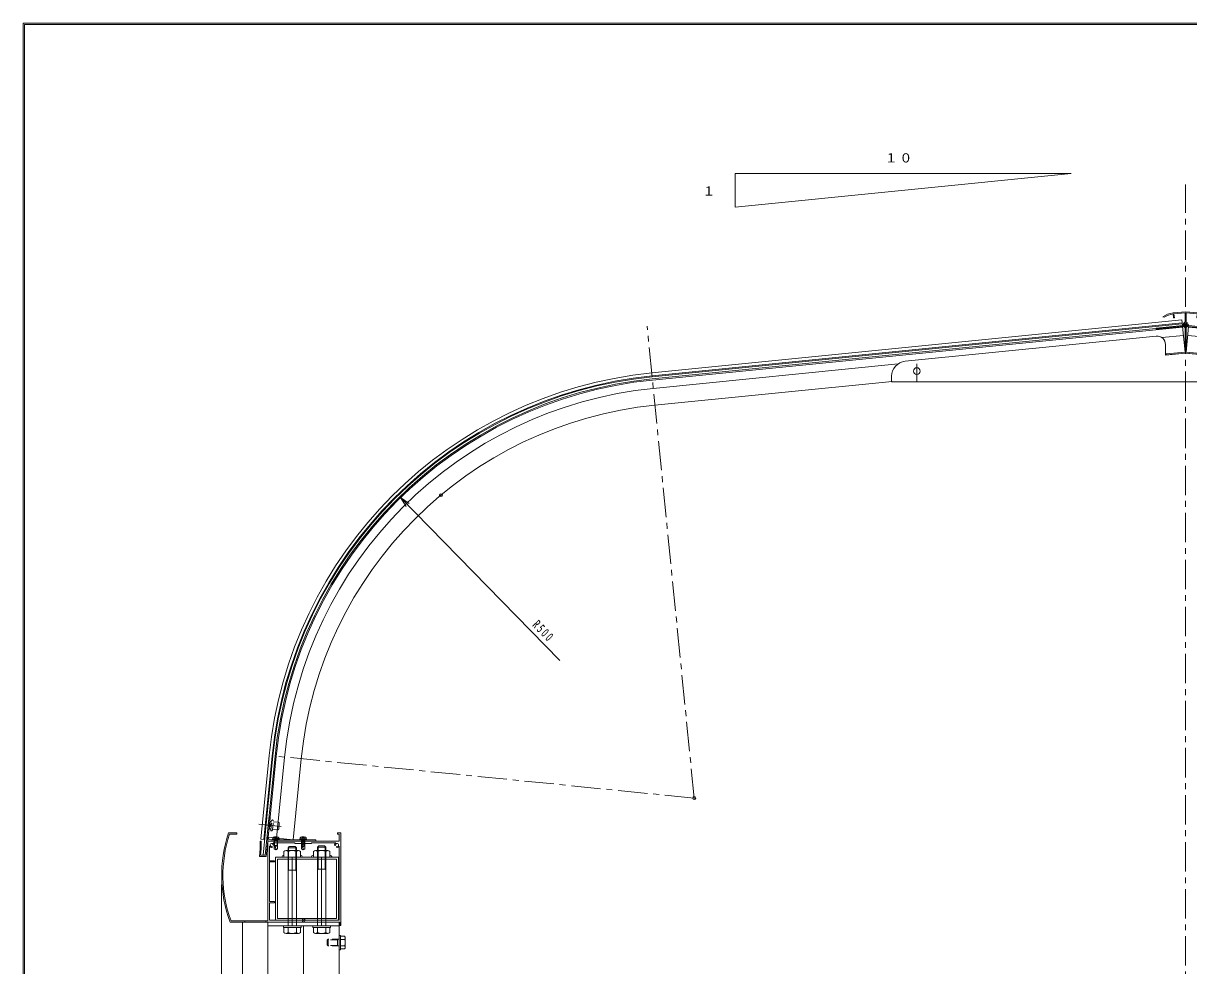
# Model space of a CAD drawing. Units: millimetres, scale not verified. Extents: x -1400 to 1400, y -950 to 950.
# Drawn here: x -1400 to -13, y -172 to 950 of the extents above; entities that cross this region are included whole.
import ezdxf
from ezdxf.enums import TextEntityAlignment as Align

# ---------------------------------------------------------------- set-up
doc = ezdxf.new("R2010")
doc.units = ezdxf.units.MM
doc.header["$LTSCALE"] = 7
doc.header["$PDMODE"] = 32
doc.header["$PDSIZE"] = 3.5
doc.linetypes.add('CHAIN1', pattern=[8, 5, -1, 1, -1])
doc.linetypes.add('DASHED1', pattern=[1.8, 1.2, -0.6])
doc.layers.add('0-0_0', color=3, linetype='Continuous', lineweight=18)
doc.layers.add('0-1_1', color=3, linetype='Continuous', lineweight=18)
doc.styles.add('ＭＳ ゴシック', font='')
doc.styles.get('ＭＳ ゴシック').set_extended_font_data('MS Gothic')

# ---------------------------------------------------------------- blocks, each defined once
blk = doc.blocks.new('CADWIN-G0')
at = {"layer": '0-0_0'}
for p, q in [((-42.192, 600.148), (-43.726, 600.538)), ((-16.52, 606.735), (-31.446, 605.242)), ((-31.327, 604.048), (-30.849, 599.272)), ((-29.854, 599.372), (-30.849, 599.272)), ((-17.12, 605.469), (-30.332, 604.148)), ((-29.854, 599.372), (-30.332, 604.148)), ((-17.12, 605.469), (-17.12, 594.557)), ((-16.52, 606.735), (-1.595, 605.242)), ((-15.92, 605.469), (-2.709, 604.148)), ((-15.92, 605.469), (-15.92, 594.557)), ((-3.187, 599.372), (-2.709, 604.148)), ((-3.187, 599.372), (-2.192, 599.272)), ((-1.714, 604.048), (-2.192, 599.272)), ((9.152, 600.148), (10.685, 600.538)), ((-19.945, 590.312), (-51.743, 587.133)), ((-51.743, 587.133), (-51.624, 585.939)), ((-18.989, 589.202), (-51.624, 585.939)), ((-17.12, 587.912), (-17.12, 558.636)), ((-15.92, 587.912), (-15.92, 558.636)), ((-14.782, 590.769), (-13.068, 590.31)), ((-14.052, 589.202), (18.583, 585.939)), ((-13.068, 590.31), (18.702, 587.133)), ((18.702, 587.133), (18.583, 585.939)), ((-17.12, 558.636), (-39.526, 556.396)), ((-39.406, 555.202), (-39.526, 556.396)), ((-16.52, 557.49), (-39.406, 555.202)), ((-16.52, 557.49), (6.365, 555.202)), ((-15.92, 558.636), (6.485, 556.396)), ((6.365, 555.202), (6.485, 556.396))]:
    blk.add_line(p, q, dxfattribs=at)
for centre, radius, start, end in [((-28.959, 580.366), 25, 95.71, 126.20713), ((-28.959, 580.366), 23.8, 95.71, 123.78248), ((-4.082, 580.366), 23.8, 56.21751, 84.29), ((-4.082, 580.366), 25, 53.79286, 84.29), ((-19.995, 590.81), 0.5, 275.70999, 6.9691), ((-16.52, 591.235), 3, 108.3177, 186.96909), ((-18.939, 588.705), 0.5, 46.29271, 95.71), ((-16.52, 591.235), 3, 226.2927, 251.68229), ((-16.52, 591.235), 1.8, 59.47751, 344.99999), ((-17.62, 594.557), 0.5, 288.31769, 0), ((-17.62, 587.912), 0.5, 0, 71.6823), ((-15.42, 594.557), 0.5, 180, 251.68229), ((-15.42, 587.912), 0.5, 108.3177, 180), ((-15.301, 593.302), 0.6, 239.47751, 59.47751), ((-16.52, 591.235), 3, 59.47751, 71.6823), ((-16.52, 591.235), 3, 288.31769, 313.70729), ((-14.102, 588.705), 0.5, 84.29, 133.70729)]:
    blk.add_arc(centre, radius, start, end, dxfattribs=at)
blk = doc.blocks.new('CADWIN-G1')
at = {"layer": '0-0_0', "color": 6}
for p, q in [((-1103.43, -20.742), (-1095.43, -20.742)), ((-1103.43, -20.742), (-1103.43, -21.742)), ((-1103.43, -21.742), (-1095.43, -21.742)), ((-1095.43, -20.742), (-1095.43, -21.742))]:
    blk.add_line(p, q, dxfattribs=at)
at = {"layer": '0-0_0', "color": 7}
for p, q in [((-1102.93, -20.742), (-1102.862, -19.444)), ((-1095.93, -20.742), (-1102.93, -20.742)), ((-1101.391, -18.561), (-1101.447, -18.371)), ((-1101.43, -20.742), (-1101.43, -32.587)), ((-1101.18, -20.742), (-1101.18, -28.742)), ((-1098.958, -18.484), (-1099.101, -18.757)), ((-1097.68, -20.742), (-1097.68, -28.742)), ((-1097.469, -18.561), (-1097.414, -18.371)), ((-1097.43, -20.742), (-1097.43, -32.467)), ((-1095.93, -20.742), (-1095.998, -19.444)), ((-1101.43, -28.742), (-1097.43, -28.742)), ((-1099.43, -33.742), (-1101.43, -32.587)), ((-1099.43, -33.742), (-1097.43, -32.467))]:
    blk.add_line(p, q, dxfattribs=at)
blk.add_lwpolyline([(-1099.902, -18.484), (-1099.759, -18.757), (-1099.101, -18.757)], dxfattribs=at)
for centre, radius, start, end in [((-1101.9, -19.494), 0.963, 108.84897, 177), ((-1099.43, -27.142), 9, 72, 108), ((-1100.496, -21.457), 3.031, 78.69838, 107.18114), ((-1098.364, -21.457), 3.031, 72.81886, 101.30162), ((-1096.96, -19.494), 0.963, 3, 71.15103), ((-1105.846, -33.408), 6.424, 357.02158, 46.58124), ((-1096.874, -31.85), 3.158, 100.14859, 163.6969)]:
    blk.add_arc(centre, radius, start, end, dxfattribs=at)
at = {"layer": '0-0_0', "color": 1}
blk.add_point((-1099.43, -20.742), dxfattribs=at)
at = {"layer": '0-0_0', "color": 7}
blk.add_point((-1099.43, -21.742), dxfattribs=at)
blk = doc.blocks.new('CADWIN-G2')
at = {"layer": '0-0_0', "color": 5, "linetype": 'DASHED1'}
for p, q in [((-1107.503, -9.406), (-1106.508, 0.544)), ((-1106.508, 0.544), (-1106.061, -0.003)), ((-1105.563, -10.103), (-1104.468, 0.843)), ((-1103.573, -10.302), (-1102.478, 0.644)), ((-1107.503, -9.406), (-1106.956, -8.958)), ((-1106.956, -8.958), (-1106.061, -0.003)), ((-1106.956, -8.958), (-1105.464, -9.108)), ((-1106.061, -0.003), (-1104.568, -0.152)), ((-1103.473, -9.306), (-1097.503, -9.903)), ((-1102.578, -0.351), (-1096.608, -0.948)), ((-1095.861, -8.56), (-1095.264, -2.59))]:
    blk.add_line(p, q, dxfattribs=at)
for centre, radius, start, end in [((-1103.474, 0.743), 1, 354.28999, 174.29), ((-1104.568, -10.202), 1, 174.29, 354.28999), ((-1097.354, -8.411), 1.5, 264.28999, 354.28999), ((-1096.757, -2.441), 1.5, 354.28999, 84.29)]:
    blk.add_arc(centre, radius, start, end, dxfattribs=at)
at = {"layer": '0-0_0', "color": 5}
blk.add_point((-1107.006, -4.431), dxfattribs=at)
blk = doc.blocks.new('CADWIN-G3')
at = {"layer": '0-0_0'}
for p, q in [((-1084.901, -31.301), (-1083.401, -29.801)), ((-1084.901, -124.186), (-1084.901, -31.301)), ((-1084.901, -31.301), (-1074.901, -31.301)), ((-1083.401, -29.801), (-1076.401, -29.801)), ((-1074.901, -31.301), (-1076.401, -29.801)), ((-1074.901, -124.186), (-1074.901, -31.301)), ((-1084.901, -57.801), (-1074.901, -57.801)), ((-1089.701, -126.186), (-1089.701, -132.291)), ((-1087.247, -133.186), (-1072.555, -133.186)), ((-1084.794, -126.186), (-1084.794, -132.291)), ((-1075.009, -126.186), (-1075.009, -132.291)), ((-1070.101, -126.186), (-1070.101, -132.291))]:
    blk.add_line(p, q, dxfattribs=at)
at = {"layer": '0-0_0', "color": 5}
for points in [[(-1084.901, -59.1), (-1084.151, -57.801), (-1084.151, -30.551)], [(-1074.901, -59.1), (-1075.651, -57.801), (-1075.651, -30.551)]]:
    blk.add_lwpolyline(points, dxfattribs=at)
at = {"layer": '0-0_0'}
blk.add_lwpolyline([(-1069.401, -126.186), (-1069.401, -124.186), (-1090.401, -124.186), (-1090.401, -126.186)], close=True, dxfattribs=at)
for centre, radius, start, end in [((-1087.247, -129.375), 3.811, 229.92557, 310.07441), ((-1079.901, -119.365), 13.822, 249.26918, 290.73081), ((-1072.555, -129.375), 3.811, 229.92557, 310.07441)]:
    blk.add_arc(centre, radius, start, end, dxfattribs=at)
blk = doc.blocks.new('CADWIN-G4')
at = {"layer": '0-0_0'}
for p, q in [((-1049.901, -30.494), (-1048.401, -28.994)), ((-1049.901, -124.186), (-1049.901, -30.494)), ((-1049.901, -30.494), (-1039.901, -30.494)), ((-1048.401, -28.994), (-1041.401, -28.994)), ((-1039.901, -30.494), (-1041.401, -28.994)), ((-1039.901, -124.186), (-1039.901, -30.494)), ((-1049.901, -56.994), (-1039.901, -56.994)), ((-1054.701, -126.186), (-1054.701, -132.291)), ((-1052.247, -133.186), (-1037.555, -133.186)), ((-1049.794, -126.186), (-1049.794, -132.291)), ((-1040.009, -126.186), (-1040.009, -132.291)), ((-1035.101, -126.186), (-1035.101, -132.291))]:
    blk.add_line(p, q, dxfattribs=at)
at = {"layer": '0-0_0', "color": 5}
for points in [[(-1049.901, -58.293), (-1049.151, -56.994), (-1049.151, -29.744)], [(-1039.901, -58.293), (-1040.651, -56.994), (-1040.651, -29.744)]]:
    blk.add_lwpolyline(points, dxfattribs=at)
at = {"layer": '0-0_0'}
blk.add_lwpolyline([(-1034.401, -126.186), (-1034.401, -124.186), (-1055.401, -124.186), (-1055.401, -126.186)], close=True, dxfattribs=at)
for centre, radius, start, end in [((-1052.247, -129.375), 3.811, 229.92557, 310.07441), ((-1044.901, -119.365), 13.822, 249.26918, 290.73081), ((-1037.555, -129.375), 3.811, 229.92557, 310.07441)]:
    blk.add_arc(centre, radius, start, end, dxfattribs=at)
blk = doc.blocks.new('CADWIN-G5')
at = {"layer": '0-0_0'}
for p, q in [((-1089.701, -42.686), (-1089.701, -35.581)), ((-1087.247, -34.686), (-1072.555, -34.686)), ((-1084.794, -42.686), (-1084.794, -35.581)), ((-1075.009, -42.686), (-1075.009, -35.581)), ((-1070.101, -42.686), (-1070.101, -35.581)), ((-1089.701, -42.686), (-1070.101, -42.686))]:
    blk.add_line(p, q, dxfattribs=at)
for centre, radius, start, end in [((-1087.247, -38.498), 3.811, 49.92558, 130.07442), ((-1079.901, -48.508), 13.822, 69.26919, 110.73081), ((-1072.555, -38.498), 3.811, 49.92558, 130.07442)]:
    blk.add_arc(centre, radius, start, end, dxfattribs=at)
blk = doc.blocks.new('CADWIN-G6')
at = {"layer": '0-0_0'}
for p, q in [((-1054.701, -42.686), (-1054.701, -35.581)), ((-1052.247, -34.686), (-1037.555, -34.686)), ((-1049.794, -42.686), (-1049.794, -35.581)), ((-1040.009, -42.686), (-1040.009, -35.581)), ((-1035.101, -42.686), (-1035.101, -35.581)), ((-1054.701, -42.686), (-1035.101, -42.686))]:
    blk.add_line(p, q, dxfattribs=at)
for centre, radius, start, end in [((-1052.247, -38.498), 3.811, 49.92558, 130.07442), ((-1044.901, -48.508), 13.822, 69.26919, 110.73081), ((-1037.555, -38.498), 3.811, 49.92558, 130.07442)]:
    blk.add_arc(centre, radius, start, end, dxfattribs=at)
blk = doc.blocks.new('CADWIN-G7')
at = {"layer": '0-0_0', "color": 6}
for p, q in [((-1070.901, -20.886), (-1062.901, -20.886)), ((-1070.901, -20.886), (-1070.901, -21.886)), ((-1070.901, -21.886), (-1062.901, -21.886)), ((-1062.901, -20.886), (-1062.901, -21.886))]:
    blk.add_line(p, q, dxfattribs=at)
at = {"layer": '0-0_0', "color": 7}
for p, q in [((-1070.401, -20.886), (-1070.333, -19.588)), ((-1063.401, -20.886), (-1070.401, -20.886)), ((-1068.862, -18.705), (-1068.918, -18.515)), ((-1068.901, -20.886), (-1068.901, -32.732)), ((-1068.651, -20.886), (-1068.651, -28.886)), ((-1066.429, -18.628), (-1066.572, -18.901)), ((-1065.151, -20.886), (-1065.151, -28.886)), ((-1064.94, -18.705), (-1064.885, -18.515)), ((-1064.901, -20.886), (-1064.901, -32.611)), ((-1063.401, -20.886), (-1063.469, -19.588)), ((-1068.901, -28.886), (-1064.901, -28.886)), ((-1066.901, -33.886), (-1068.901, -32.732)), ((-1066.901, -33.886), (-1064.901, -32.611))]:
    blk.add_line(p, q, dxfattribs=at)
blk.add_lwpolyline([(-1067.373, -18.628), (-1067.23, -18.901), (-1066.572, -18.901)], dxfattribs=at)
for centre, radius, start, end in [((-1069.371, -19.638), 0.963, 108.84897, 177), ((-1066.901, -27.286), 9, 72, 108), ((-1067.967, -21.601), 3.031, 78.69838, 107.18114), ((-1065.835, -21.601), 3.031, 72.81886, 101.30162), ((-1064.431, -19.638), 0.963, 3, 71.15103), ((-1073.317, -33.552), 6.424, 357.02158, 46.58124), ((-1064.345, -31.995), 3.158, 100.14859, 163.6969)]:
    blk.add_arc(centre, radius, start, end, dxfattribs=at)
at = {"layer": '0-0_0', "color": 1}
blk.add_point((-1066.901, -20.886), dxfattribs=at)
at = {"layer": '0-0_0', "color": 7}
blk.add_point((-1066.901, -21.886), dxfattribs=at)

msp = doc.modelspace()

# ---------------------------------------------------------------- linework, layer by layer
at = {"layer": '0-0_0'}
for p, q in [((-552.835, 771.234), (-152.835, 771.234)), ((-20.951, 596.945), (-651.994, 533.848)), ((-20.951, 596.945), (-20.284, 590.278)), ((-20.596, 593.393), (-651.639, 530.296)), ((-20.496, 592.399), (-651.54, 529.301)), ((-20.248, 589.911), (-651.291, 526.813)), ((-20.105, 588.487), (-651.149, 525.39)), ((-17.12, 558.636), (-20.165, 589.084)), ((-15.92, 558.636), (-12.876, 589.084)), ((-12.936, 588.487), (618.108, 525.39)), ((-51.455, 577.594), (-350.251, 547.717)), ((-19.11, 578.537), (-44.904, 575.958)), ((-13.931, 578.537), (11.863, 575.958)), ((-40.46, 555.097), (-40.46, 567.643)), ((-16.52, 557.49), (-40.46, 555.097)), ((-16.52, 557.49), (7.419, 555.097)), ((-358.748, 544.577), (-650.154, 515.439)), ((-336.46, 523.097), (-336.46, 544.488)), ((-366.46, 523.097), (-366.46, 529.807)), ((-365.856, 523.766), (-648.164, 495.539)), ((-366.46, 523.097), (333.54, 523.097)), ((-1107.379, 78.463), (-1117.328, -21.041)), ((-1114.627, -39.951), (-1102.832, 78.008)), ((-1113.777, -21.396), (-1103.827, 78.108)), ((-1112.139, -40.199), (-1100.345, 77.76)), ((-1098.921, 77.617), (-1108.541, -18.588)), ((-1088.971, 76.622), (-1098.622, -19.896)), ((-1069.07, 74.632), (-1078.721, -21.886)), ((-1106.211, 3.831), (-1108.483, -18.898)), ((-1108.4, -3.99), (-1107.604, 3.97)), ((-1145.669, -13.686), (-1155.669, -13.686)), ((-1145.669, -13.686), (-1145.669, -15.186)), ((-1112.02, -40.199), (-1108.459, -4.587)), ((-1021.901, -13.686), (-1025.901, -13.686)), ((-1145.669, -15.186), (-1154.586, -15.186)), ((-1118.118, -24.024), (-1118.118, -32.337)), ((-1117.209, -21.041), (-1112.662, -21.495)), ((-1116.868, -32.399), (-1116.868, -24.024)), ((-1108.932, -23.386), (-1110.753, -41.599)), ((-1054.94, -23.386), (-1108.901, -23.386)), ((-1054.821, -23.386), (-1108.782, -23.386)), ((-1078.602, -21.886), (-1108.453, -18.902)), ((-1051.901, -21.886), (-1105.436, -21.886)), ((-1076.901, -26.386), (-1076.901, -25.386)), ((-1056.901, -26.386), (-1076.901, -26.386)), ((-1066.901, -25.886), (-1066.901, -21.886)), ((-1056.901, -26.386), (-1056.901, -25.386)), ((-1051.901, -23.386), (-1051.901, -21.886)), ((-1023.901, -15.186), (-1025.901, -15.186)), ((-1118.118, -32.337), (-1119.044, -41.599)), ((-1110.753, -41.599), (-1119.044, -41.599)), ((-1116.868, -32.399), (-1117.648, -40.199)), ((-1117.648, -40.199), (-1112.02, -40.199)), ((-1112.02, -40.199), (-1114.508, -39.951)), ((-1106.901, -46.686), (-1100.901, -46.686)), ((-1106.901, -48.186), (-1100.901, -48.186)), ((-1100.901, -48.186), (-1100.901, -46.686)), ((-1079.901, -42.686), (-1079.901, -124.186)), ((-1044.901, -42.686), (-1044.901, -124.186)), ((-1106.901, -95.186), (-1100.901, -95.186)), ((-1106.901, -96.686), (-1100.901, -96.686)), ((-1100.901, -95.186), (-1100.901, -96.686)), ((-1152.782, -118.386), (-1108.901, -118.386)), ((-1071.901, -119.686), (-1143.901, -119.686)), ((-1071.901, -119.686), (-1143.901, -119.686)), ((-1139.02, -563.529), (-1139.02, -119.686)), ((-1136.401, -119.686), (-1136.401, -118.386)), ((-1111.401, -118.386), (-1111.401, -119.686)), ((-1109.02, -563.529), (-1109.02, -119.686)), ((-1023.901, -124.186), (-1108.901, -124.186)), ((-1071.901, -119.686), (-1060.901, -119.686)), ((-1066.401, -124.186), (-1066.401, -142.835)), ((-1024.02, -563.529), (-1024.02, -119.686)), ((-1022.301, -136.686), (-1017.494, -136.686)), ((-1016.801, -149.81), (-1016.801, -138.563)), ((-1022.301, -140.439), (-1017.494, -140.439)), ((-1022.301, -147.933), (-1017.494, -147.933)), ((-1022.301, -151.686), (-1017.494, -151.686))]:
    msp.add_line(p, q, dxfattribs=at)
at = {"layer": '0-0_0', "color": 2, "linetype": 'CHAIN1'}
for p, q in [((-16.52, -563.529), (-16.52, 758.102)), ((-601.402, 27.87), (-657.569, 589.599)), ((-601.402, 27.87), (-1098.921, 77.617)), ((-1092.972, -5.834), (-1119.733, -3.158)), ((-1066.52, -563.529), (-1066.52, -124.686))]:
    msp.add_line(p, q, dxfattribs=at)
at = {"layer": '0-0_0', "color": 7}
for p, q in [((-950.946, 385.388), (-940.54, 378.462)), ((-1164.02, -75.369), (-1164.02, -664.017)), ((-1066.52, -129.686), (-1066.52, -663.98))]:
    msp.add_line(p, q, dxfattribs=at)
at = {"layer": '0-0_0', "color": 5, "linetype": 'DASHED1'}
for q in [(-1105.544, -4.42), (-1105.663, -5.008)]:
    msp.add_line((-1105.898, -4.655), q, dxfattribs=at)
at = {"layer": '0-0_0', "color": 6}
for p, q in [((-1024.901, -42.686), (-1099.901, -42.686)), ((-1027.201, -44.986), (-1027.201, -115.386)), ((-1024.901, -42.686), (-1024.901, -117.686)), ((-1027.201, -115.386), (-1097.601, -115.386))]:
    msp.add_line(p, q, dxfattribs=at)
at = {"layer": '0-0_0', "color": 2, "linetype": 'DASHED1'}
for p, q in [((-1037.101, -140.186), (-1038.301, -141.386)), ((-1038.301, -146.986), (-1038.301, -141.386)), ((-1037.101, -148.186), (-1038.301, -146.986)), ((-1037.101, -148.186), (-1037.101, -140.186)), ((-1023.901, -140.186), (-1037.101, -140.186)), ((-1023.901, -148.186), (-1037.101, -148.186)), ((-1026.051, -148.186), (-1026.051, -140.186))]:
    msp.add_line(p, q, dxfattribs=at)
at = {"layer": '0-0_0', "color": 7}
for points in [[(1400, 950), (1400, -950), (-1400, -950), (-1400, 950)], [(-1398.5, -948.5), (-1398.5, 948.5), (1398.5, 948.5), (1398.5, -948.5)]]:
    msp.add_lwpolyline(points, close=True, dxfattribs=at)
at = {"layer": '0-0_0'}
msp.add_lwpolyline([(-552.835, 771.234), (-552.835, 731.234), (-152.835, 771.234)], dxfattribs=at)
at = {"layer": '0-0_0', "color": 7}
msp.add_lwpolyline([(-761.434, 191.553), (-950.946, 385.388), (-944.257, 374.829)], dxfattribs=at)
at = {"layer": '0-0_0', "color": 6}
for points in [[(-1099.901, -42.686), (-1099.901, -117.686), (-1024.901, -117.686)], [(-1027.201, -44.986), (-1097.601, -44.986), (-1097.601, -115.386)]]:
    msp.add_lwpolyline(points, dxfattribs=at)
at = {"layer": '0-0_0'}
msp.add_lwpolyline([(-1022.301, -135.686), (-1023.901, -135.686), (-1023.901, -152.686), (-1022.301, -152.686)], close=True, dxfattribs=at)
at = {"layer": '0-0_0', "color": 2, "linetype": 'DASHED1'}
for points in [[(-1024.969, -140.186), (-1026.051, -140.811), (-1037.726, -140.811)], [(-1024.969, -148.186), (-1026.051, -147.561), (-1037.726, -147.561)]]:
    msp.add_lwpolyline(points, dxfattribs=at)
at = {"layer": '0-0_0'}
msp.add_circle((-336.46, 536.097), 4, dxfattribs=at)
for centre, radius, start, end in [((-50.46, 567.643), 10, 0, 95.71), ((-348.46, 529.807), 18, 95.71, 180), ((-601.402, 27.87), 508.5, 95.71, 174.29), ((-601.402, 27.87), 504.931, 95.71, 174.29), ((-601.402, 27.87), 503.931, 95.71, 174.29), ((-601.402, 27.87), 501.431, 95.71, 174.29), ((-601.402, 27.87), 500, 95.71, 174.29), ((-601.402, 27.87), 490, 95.71, 174.29), ((-601.402, 27.87), 470, 95.71, 174.29), ((-1106.907, 3.901), 0.7, 354.28999, 174.29), ((-1004.889, -64.186), 159.012, 161.48305, 200.42794), ((-1004.889, -64.186), 157.512, 161.87528, 200.12684), ((-1117.493, -24.024), 0.625, 0, 179.99999), ((-1105.436, -18.886), 3, 174.29, 269.99999), ((-1089.701, -42.686), 2.385, 90, 180), ((-1070.101, -42.686), 2.385, 0, 90), ((-1054.701, -42.686), 2.385, 90, 180), ((-1035.101, -42.686), 2.385, 0, 90), ((-1019.689, -138.563), 2.887, 319.4686, 40.5314), ((-1027.281, -144.186), 10.48, 339.04986, 20.95014), ((-1019.689, -149.81), 2.887, 319.4686, 40.5314)]:
    msp.add_arc(centre, radius, start, end, dxfattribs=at)
for p in [(-18.187, 590.553), (-17.234, 589.782), (-16.52, 591.235), (-15.807, 589.782), (-14.854, 590.553), (-902.971, 388.365), (-601.402, 27.87), (-1066.901, -25.886), (-1066.401, -117.686)]:
    msp.add_point(p, dxfattribs=at)
at = {"layer": '0-1_1'}
for p, q in [((-1025.901, -13.686), (-1025.901, -15.186)), ((-1021.901, -13.686), (-1021.901, -123.686)), ((-1108.901, -18.386), (-1108.901, -118.386)), ((-1071.401, -23.386), (-1108.901, -23.386)), ((-1076.901, -25.386), (-1102.743, -25.386)), ((-1023.901, -23.386), (-1062.401, -23.386)), ((-1028.06, -25.386), (-1056.901, -25.386)), ((-1023.901, -15.186), (-1023.901, -23.386)), ((-1106.901, -29.545), (-1106.901, -46.686)), ((-1023.901, -29.545), (-1023.901, -117.686)), ((-1106.901, -43.186), (-1106.901, -95.186)), ((-1106.901, -96.686), (-1106.901, -117.686)), ((-1071.901, -119.686), (-1153.901, -119.686)), ((-1023.901, -117.686), (-1106.901, -117.686)), ((-1055.401, -117.686), (-1077.401, -117.686)), ((-1023.401, -119.686), (-1060.901, -119.686)), ((-1023.401, -119.686), (-1023.401, -123.686)), ((-1021.901, -123.686), (-1023.401, -123.686))]:
    msp.add_line(p, q, dxfattribs=at)
for centre, radius, start, end in [((-1104.401, -27.886), 1.8, 0, 270.69664), ((-1104.401, -27.886), 3, 0, 56.44269), ((-1026.401, -27.886), 3, 123.55731, 179.99999), ((-1026.401, -27.886), 1.8, 269.30335, 179.99999), ((-1104.401, -27.886), 3, 213.5573, 270.52248), ((-1104.379, -30.286), 0.6, 267.90961, 92.09039), ((-1102.001, -27.908), 0.6, 177.90961, 2.09039), ((-1028.801, -27.908), 0.6, 177.90961, 2.09039), ((-1026.423, -30.286), 0.6, 87.90962, 272.09038), ((-1026.401, -27.886), 3, 269.47751, 326.44268)]:
    msp.add_arc(centre, radius, start, end, dxfattribs=at)

# ---------------------------------------------------------------- block references
at = {"layer": '0-0_0'}
for name in ['CADWIN-G0', 'CADWIN-G2', 'CADWIN-G1', 'CADWIN-G7', 'CADWIN-G3', 'CADWIN-G5', 'CADWIN-G4', 'CADWIN-G6']:
    msp.add_blockref(name, (0, 0), dxfattribs=at)

# ---------------------------------------------------------------- texts
at = {"layer": '0-0_0', "color": 7, "style": 'ＭＳ ゴシック'}
msp.add_text('１', height=11, dxfattribs=at).set_placement((-591.597, 741.517), align=Align.BOTTOM_LEFT)
at = {"layer": '0-0_0', "color": 7, "insert": (-374.531, 784.155), "char_height": 11, "attachment_point": 7, "style": 'ＭＳ ゴシック'}
msp.add_mtext('\\T1.17;１０', dxfattribs=at)
at = {"layer": '0-0_0', "color": 7, "insert": (-794.911, 232.945), "char_height": 11, "attachment_point": 7, "rotation": 314.354, "style": 'ＭＳ ゴシック'}
msp.add_mtext('\\T1.39;\\W0.7;R500', dxfattribs=at)

doc.saveas('drawing.dxf')
